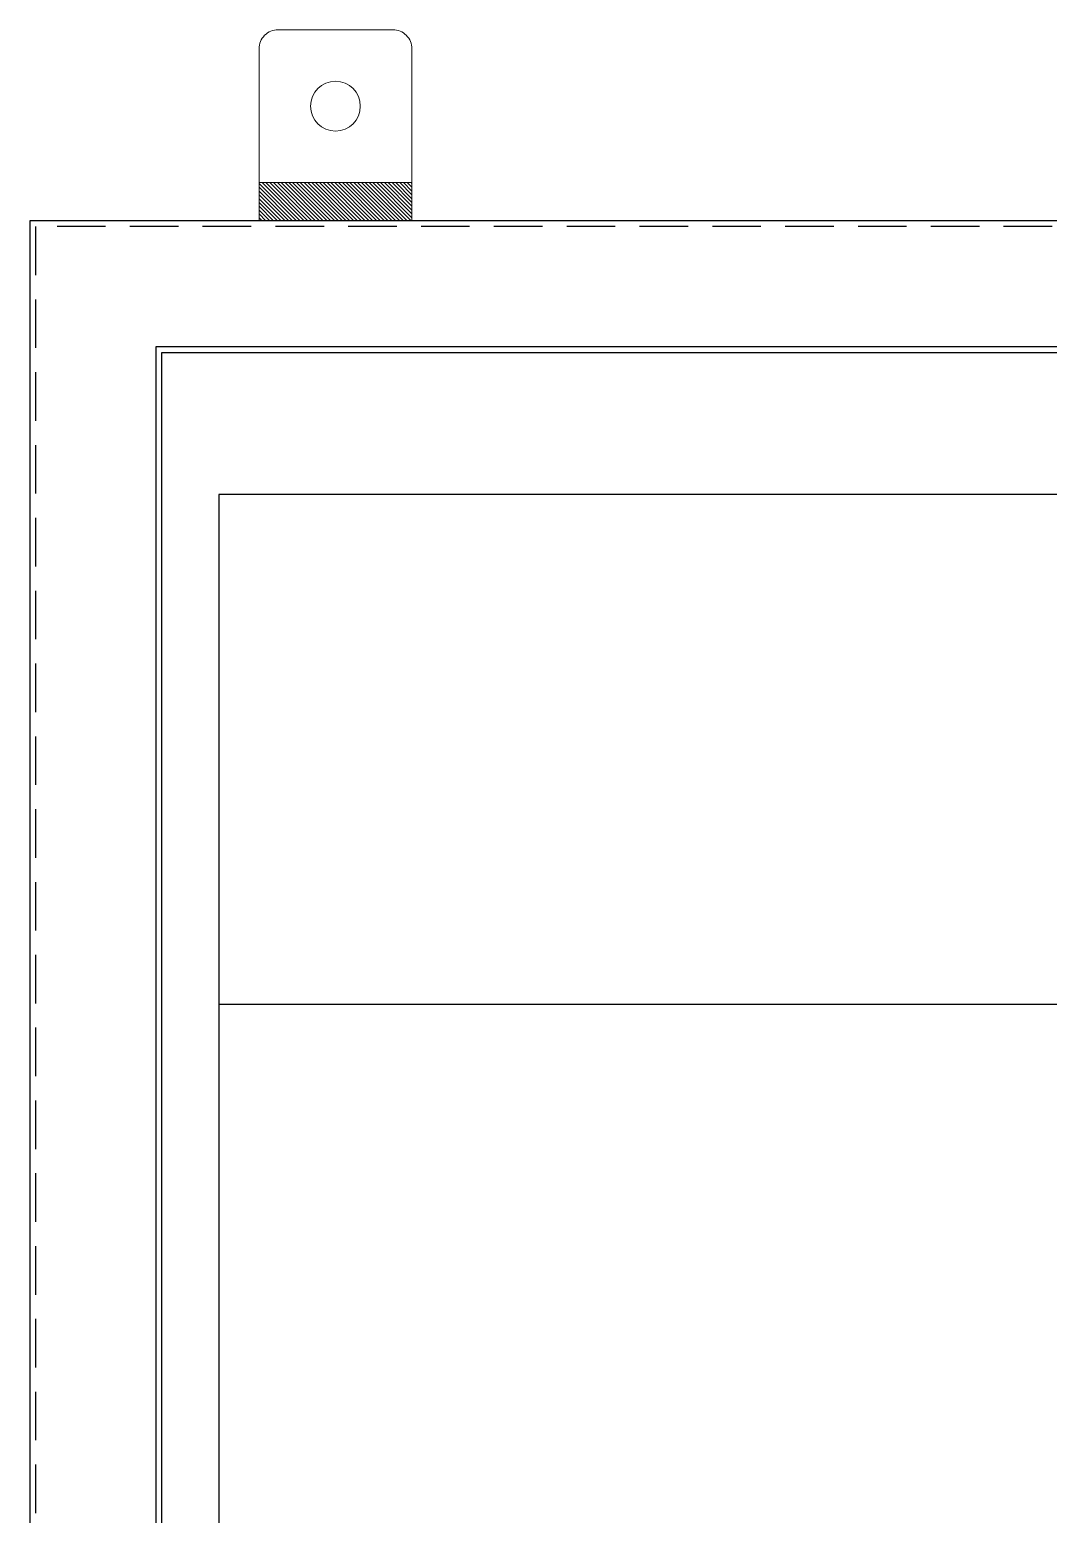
# Model space of a CAD drawing. Header units: millimetres. Extents: x 0 to 4548, y 0 to 3216.
# Drawn here: x 2327.8 to 2594.3, y 2168.9 to 2557.2 of the extents above; entities that cross this region are included whole.
import ezdxf

# ---------------------------------------------------------------- set-up
doc = ezdxf.new("R2010")
doc.units = ezdxf.units.MM
doc.linetypes.add('HIDDENX2', pattern=[19.05, 12.7, -6.35])
doc.layers.add('0 TĂNG CỨNG', color=7, linetype='Continuous', lineweight=15)

msp = doc.modelspace()

# ---------------------------------------------------------------- hatches: boundary and pattern name
at = {"layer": '0 TĂNG CỨNG'}
h = msp.add_hatch(dxfattribs=at)
h.set_pattern_fill('JIS_WOOD', color=256, style=0)
h.set_pattern_definition([(135, (190806.2131, 13361.57265), (0.4999999992, 0.4999999992), [])])
h.paths.add_polyline_path([(2427.78, 2517.21), (2387.78, 2517.21), (2387.78, 2507.21), (2427.78, 2507.21)])

# ---------------------------------------------------------------- linework, layer by layer
at = {"color": 7}
for points in [[(2327.78, 1707.21), (2977.78, 1707.21), (2977.78, 2507.21), (2327.78, 2507.21)], [(2360.78, 1739.61), (2944.78, 1739.61), (2944.78, 2474.21), (2360.78, 2474.21)]]:
    msp.add_lwpolyline(points, close=True, dxfattribs=at)
at = {"color": 7, "linetype": 'HIDDENX2'}
msp.add_lwpolyline([(2329.28, 1708.71), (2976.28, 1708.71), (2976.28, 2505.71), (2329.28, 2505.71)], close=True, dxfattribs=at)
at = {"color": 3}
for points in [[(2362.28, 1741.11), (2943.28, 1741.11), (2943.28, 2472.71), (2362.28, 2472.71)], [(2377.28, 1773.21), (2928.28, 1773.21), (2928.28, 2435.61), (2377.28, 2435.61)]]:
    msp.add_lwpolyline(points, close=True, dxfattribs=at)
at = {"color": 8}
msp.add_lwpolyline([(2377.28, 2137.21), (2928.28, 2137.21), (2928.28, 2302.21), (2377.28, 2302.21)], close=True, dxfattribs=at)
at = {"layer": '0 TĂNG CỨNG'}
msp.add_line((2427.78, 2517.21), (2387.78, 2517.21), dxfattribs=at)
msp.add_lwpolyline([(2427.78, 2507.21), (2387.78, 2507.21), (2387.78, 2552.21, -0.414214), (2392.78, 2557.21), (2422.78, 2557.21, -0.414214), (2427.78, 2552.21)], format="xyb", close=True, dxfattribs=at)
msp.add_lwpolyline([(2427.78, 2517.21), (2387.78, 2517.21), (2387.78, 2507.21), (2427.78, 2507.21)], close=True, dxfattribs=at)
msp.add_circle((2407.78, 2537.21), 6.5, dxfattribs=at)

doc.saveas('drawing.dxf')
